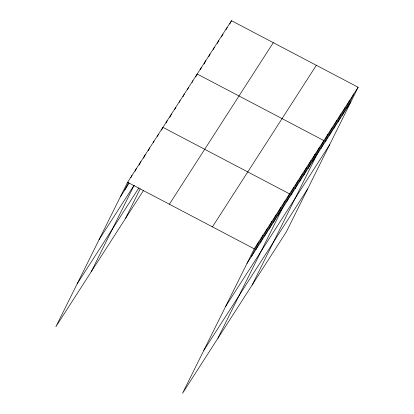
<?xml version="1.0" encoding="UTF-8"?>
<svg xmlns="http://www.w3.org/2000/svg" width="414" height="414" viewBox="0 0 414 414"><rect width="100%" height="100%" fill="white"/><g stroke="black" fill="none" stroke-linecap="round" stroke-linejoin="round"><path stroke-width="0.62" d="M358.141 87.256L254.232 248.83L182.517 393.3L286.421 231.731L358.141 87.256L231.483 20.7L127.579 182.269L55.859 326.744L143.611 190.295M124.728 190.042L128.64 182.16M130.876 177.653L131.994 175.401M135.011 171.349L136.408 168.534M139.151 165.046L140.827 161.667M143.565 158.179L145.242 154.8M148.259 150.753L149.656 147.938M153.237 142.758L154.075 141.071M157.372 136.454L158.49 134.203M91.189 271.807L134.095 185.374M161.507 130.151L162.904 127.336L289.562 193.892L217.847 338.367M166.071 122.922L167.194 120.671M169.802 117.385L171.479 114.005M174.646 109.591L175.764 107.34M179.21 102.367L180.049 100.674M182.936 96.829L184.333 94.014M187.506 89.6L188.624 87.349M192.07 82.37L192.908 80.683M125.478 218.488L140.222 188.784M195.796 76.833L197.193 74.018L323.851 140.574L252.136 285.049M200.36 69.604L201.478 67.353M204.092 64.066L205.768 60.687M208.656 56.837L210.053 54.022M213.22 49.613L214.338 47.356M217.226 43.511L218.623 40.696M221.516 36.846L222.913 34.031M226.08 29.617L227.198 27.365M229.806 24.079L231.483 20.7M251.381 256.602L258.652 241.962M255.8 249.735L263.066 235.095M260.215 242.868L267.48 228.228M264.629 236.001L271.9 221.361M269.048 229.133L276.314 214.493M273.463 222.266L280.728 207.626M277.877 215.399L285.148 200.759M286.581 201.866L293.847 187.226M290.866 195.206L298.132 180.566M295.151 188.541L302.422 173.901M299.441 181.875L306.707 167.235M303.726 175.21L310.992 160.57M308.011 168.545L315.277 153.904M312.296 161.879L319.567 147.239M320.871 148.548L328.136 133.913M325.156 141.888L332.421 127.248M329.44 135.223L336.711 120.583M333.731 128.557L340.996 113.917M338.015 121.892L345.281 107.252M342.3 115.227L349.566 100.586M346.585 108.561L353.856 93.921M120.308 196.909L129.142 183.174M99.039 239.753L134.032 185.348M77.128 283.895L138.835 187.951M169.373 204.231L273.281 42.663M212.439 226.862L316.343 65.293M246.967 263.464L350.87 101.896M225.697 306.313L329.606 144.745M203.786 350.456L307.69 188.887M127.579 182.269L254.232 248.83"/></g></svg>
